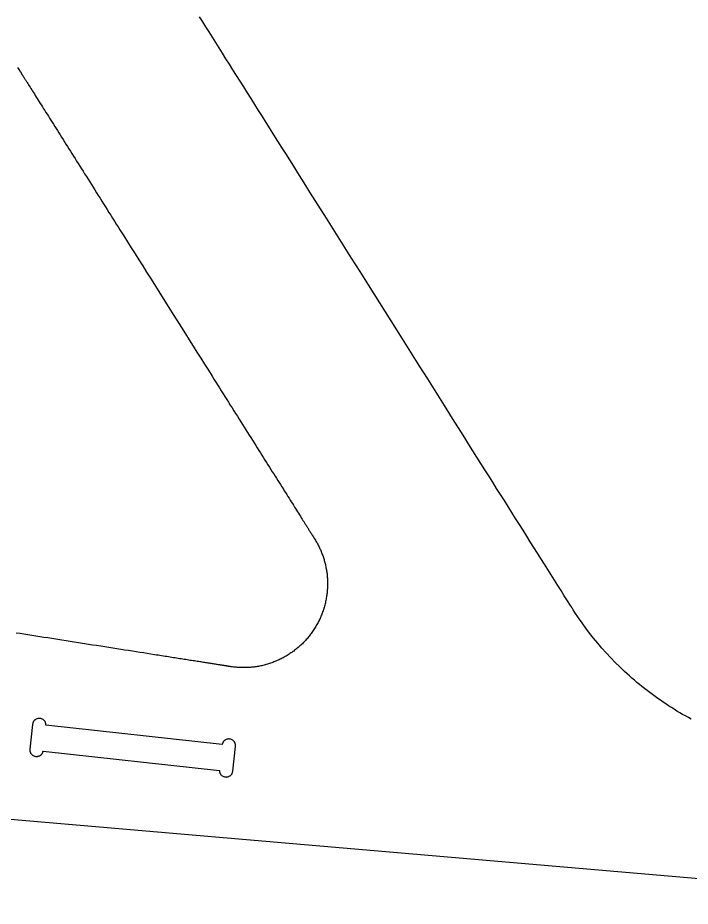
# Model space of a CAD drawing. Extents: x 0.9 to 46.8, y 2.8 to 94.5.
# Drawn here: x 10.94 to 23.56, y 29.5 to 46.19 of the extents above; entities that cross this region are included whole.
import ezdxf

# ---------------------------------------------------------------- set-up
doc = ezdxf.new("R2010")
doc.units = 0
doc.layers.add('LAYER_1', color=7, linetype='CONTINUOUS')

msp = doc.modelspace()

# ---------------------------------------------------------------- linework, layer by layer
at = {"layer": 'LAYER_1'}
for points in [[(23.583, 33.014), (23.529, 33.044), (23.475, 33.074), (23.421, 33.104), (23.368, 33.136), (23.315, 33.167), (23.262, 33.2), (23.21, 33.232), (23.158, 33.266), (23.106, 33.3), (23.055, 33.334), (23.004, 33.369), (22.953, 33.405), (22.903, 33.44), (22.853, 33.477), (22.803, 33.514), (22.754, 33.551), (22.706, 33.589), (22.657, 33.628), (22.61, 33.667), (22.562, 33.706), (22.515, 33.746), (22.469, 33.786), (22.423, 33.827), (22.377, 33.868), (22.332, 33.91), (22.243, 33.994), (22.156, 34.081), (22.071, 34.168), (21.988, 34.258), (21.907, 34.348), (21.828, 34.44), (21.751, 34.534), (21.676, 34.628), (21.604, 34.724), (21.533, 34.821), (21.465, 34.918), (21.399, 35.017), (21.367, 35.067), (21.351, 35.092), (21.347, 35.098), (21.345, 35.101), (21.344, 35.103), (21.344, 35.104), (21.343, 35.104), (21.343, 35.104), (21.342, 35.105), (21.339, 35.111), (21.332, 35.123), (21.317, 35.146), (21.259, 35.238), (21.199, 35.333), (21.139, 35.428), (21.078, 35.525), (21.016, 35.623), (20.954, 35.723), (20.89, 35.824), (20.826, 35.926), (20.761, 36.029), (20.696, 36.133), (20.629, 36.238), (20.562, 36.345), (20.494, 36.453), (20.426, 36.561), (20.357, 36.671), (20.287, 36.781), (20.217, 36.893), (20.146, 37.006), (20.075, 37.119), (20.003, 37.233), (19.93, 37.348), (19.857, 37.464), (19.784, 37.581), (19.71, 37.698), (19.636, 37.816), (19.561, 37.935), (19.486, 38.055), (19.41, 38.175), (19.334, 38.296), (19.258, 38.417), (19.104, 38.661), (18.949, 38.907), (18.793, 39.155), (18.636, 39.404), (18.478, 39.654), (18.32, 39.906), (18.161, 40.158), (17.843, 40.664), (17.525, 41.169), (17.366, 41.422), (17.207, 41.673), (17.049, 41.924), (16.892, 42.174), (16.736, 42.422), (16.58, 42.669), (16.426, 42.914), (16.35, 43.035), (16.273, 43.157), (16.198, 43.277), (16.122, 43.397), (16.047, 43.516), (15.972, 43.635), (15.898, 43.753), (15.824, 43.87), (15.751, 43.987), (15.678, 44.102), (15.606, 44.217), (15.534, 44.331), (15.463, 44.444), (15.392, 44.557), (15.322, 44.668), (15.252, 44.778), (15.184, 44.888), (15.115, 44.996), (15.048, 45.103), (14.981, 45.209), (14.915, 45.315), (14.849, 45.418), (14.785, 45.521), (14.721, 45.623), (14.657, 45.723), (14.595, 45.822), (14.533, 45.92), (14.473, 46.017), (14.413, 46.112), (14.354, 46.206)], [(10.937, 45.255), (10.95, 45.236), (10.962, 45.216), (10.965, 45.212), (10.966, 45.21), (10.966, 45.21), (10.966, 45.21), (10.966, 45.21), (10.966, 45.21), (10.967, 45.21), (10.967, 45.209), (10.967, 45.208), (10.968, 45.207), (10.969, 45.206), (10.97, 45.204), (10.971, 45.203), (10.972, 45.2), (10.974, 45.198), (10.975, 45.196), (10.977, 45.193), (10.979, 45.19), (10.981, 45.187), (10.983, 45.183), (10.986, 45.179), (10.988, 45.175), (10.991, 45.171), (10.994, 45.167), (10.997, 45.162), (11, 45.157), (11.003, 45.152), (11.006, 45.147), (11.01, 45.141), (11.014, 45.135), (11.017, 45.129), (11.021, 45.123), (11.025, 45.116), (11.03, 45.109), (11.034, 45.103), (11.039, 45.095), (11.043, 45.088), (11.048, 45.08), (11.053, 45.072), (11.058, 45.064), (11.063, 45.056), (11.069, 45.048), (11.074, 45.039), (11.08, 45.03), (11.085, 45.021), (11.091, 45.011), (11.097, 45.002), (11.104, 44.992), (11.11, 44.982), (11.116, 44.972), (11.129, 44.951), (11.143, 44.929), (11.157, 44.907), (11.172, 44.883), (11.187, 44.859), (11.203, 44.834), (11.219, 44.808), (11.236, 44.782), (11.253, 44.755), (11.271, 44.727), (11.289, 44.698), (11.307, 44.669), (11.326, 44.639), (11.345, 44.608), (11.365, 44.576), (11.386, 44.544), (11.406, 44.511), (11.427, 44.478), (11.449, 44.443), (11.471, 44.409), (11.493, 44.373), (11.516, 44.337), (11.539, 44.3), (11.563, 44.263), (11.587, 44.225), (11.611, 44.186), (11.635, 44.147), (11.661, 44.107), (11.686, 44.067), (11.712, 44.026), (11.738, 43.985), (11.764, 43.943), (11.791, 43.9), (11.818, 43.857), (11.845, 43.814), (11.873, 43.77), (11.901, 43.725), (11.929, 43.68), (11.958, 43.635), (11.987, 43.589), (12.016, 43.542), (12.046, 43.496), (12.076, 43.448), (12.106, 43.4), (12.136, 43.352), (12.167, 43.304), (12.197, 43.255), (12.229, 43.205), (12.26, 43.155), (12.292, 43.105), (12.323, 43.055), (12.355, 43.004), (12.388, 42.953), (12.42, 42.901), (12.453, 42.849), (12.486, 42.797), (12.519, 42.744), (12.552, 42.691), (12.586, 42.638), (12.619, 42.584), (12.653, 42.531), (12.687, 42.477), (12.722, 42.422), (12.756, 42.368), (12.79, 42.313), (12.825, 42.258), (12.86, 42.203), (12.895, 42.147), (12.93, 42.091), (13, 41.979), (13.071, 41.867), (13.143, 41.753), (13.215, 41.639), (13.287, 41.525), (13.359, 41.41), (13.432, 41.294), (13.505, 41.179), (13.577, 41.063), (13.87, 40.598), (14.016, 40.367), (14.088, 40.251), (14.161, 40.136), (14.233, 40.021), (14.305, 39.907), (14.377, 39.793), (14.448, 39.68), (14.519, 39.568), (14.589, 39.456), (14.624, 39.401), (14.659, 39.346), (14.693, 39.291), (14.728, 39.236), (14.762, 39.181), (14.796, 39.127), (14.83, 39.073), (14.864, 39.019), (14.898, 38.966), (14.931, 38.913), (14.965, 38.86), (14.998, 38.807), (15.031, 38.755), (15.063, 38.703), (15.096, 38.651), (15.128, 38.6), (15.16, 38.549), (15.192, 38.499), (15.223, 38.449), (15.255, 38.399), (15.286, 38.35), (15.317, 38.301), (15.347, 38.252), (15.378, 38.204), (15.408, 38.156), (15.437, 38.109), (15.467, 38.062), (15.496, 38.016), (15.525, 37.97), (15.554, 37.924), (15.582, 37.879), (15.61, 37.835), (15.638, 37.791), (15.665, 37.747), (15.692, 37.704), (15.719, 37.662), (15.745, 37.62), (15.771, 37.579), (15.797, 37.538), (15.822, 37.498), (15.847, 37.458), (15.872, 37.419), (15.896, 37.38), (15.92, 37.343), (15.943, 37.305), (15.966, 37.269), (15.989, 37.233), (16.011, 37.197), (16.033, 37.162), (16.055, 37.128), (16.076, 37.095), (16.097, 37.062), (16.117, 37.03), (16.137, 36.998), (16.156, 36.968), (16.175, 36.938), (16.193, 36.908), (16.211, 36.88), (16.229, 36.852), (16.246, 36.825), (16.262, 36.798), (16.279, 36.773), (16.294, 36.748), (16.309, 36.724), (16.324, 36.7), (16.338, 36.678), (16.352, 36.656), (16.365, 36.635), (16.371, 36.625), (16.378, 36.615), (16.384, 36.606), (16.39, 36.596), (16.396, 36.587), (16.401, 36.578), (16.407, 36.569), (16.412, 36.56), (16.418, 36.552), (16.423, 36.543), (16.428, 36.535), (16.433, 36.528), (16.438, 36.52), (16.442, 36.513), (16.447, 36.506), (16.451, 36.499), (16.455, 36.492), (16.459, 36.485), (16.463, 36.479), (16.467, 36.473), (16.471, 36.467), (16.474, 36.462), (16.478, 36.457), (16.481, 36.451), (16.484, 36.447), (16.487, 36.442), (16.49, 36.438), (16.492, 36.433), (16.495, 36.429), (16.497, 36.426), (16.499, 36.422), (16.501, 36.419), (16.503, 36.416), (16.505, 36.413), (16.506, 36.411), (16.508, 36.409), (16.509, 36.407), (16.51, 36.405), (16.511, 36.403), (16.512, 36.402), (16.512, 36.401), (16.513, 36.4), (16.513, 36.4), (16.513, 36.4), (16.514, 36.4), (16.514, 36.399), (16.516, 36.396), (16.518, 36.392), (16.529, 36.375), (16.539, 36.358), (16.549, 36.34), (16.559, 36.323), (16.568, 36.305), (16.578, 36.288), (16.587, 36.27), (16.596, 36.252), (16.604, 36.234), (16.613, 36.216), (16.621, 36.198), (16.629, 36.18), (16.637, 36.161), (16.644, 36.143), (16.651, 36.124), (16.658, 36.106), (16.665, 36.087), (16.672, 36.068), (16.678, 36.05), (16.684, 36.031), (16.69, 36.012), (16.695, 35.993), (16.701, 35.974), (16.706, 35.955), (16.71, 35.935), (16.715, 35.916), (16.719, 35.897), (16.724, 35.877), (16.727, 35.858), (16.731, 35.839), (16.734, 35.819), (16.738, 35.799), (16.74, 35.78), (16.743, 35.76), (16.746, 35.741), (16.748, 35.721), (16.75, 35.701), (16.751, 35.681), (16.753, 35.662), (16.754, 35.642), (16.755, 35.622), (16.755, 35.602), (16.756, 35.582), (16.756, 35.562), (16.756, 35.542), (16.756, 35.523), (16.755, 35.503), (16.754, 35.483), (16.753, 35.463), (16.752, 35.443), (16.75, 35.423), (16.748, 35.403), (16.746, 35.383), (16.744, 35.363), (16.741, 35.343), (16.738, 35.323), (16.738, 35.318), (16.737, 35.316), (16.737, 35.315), (16.737, 35.314), (16.737, 35.313), (16.737, 35.312), (16.733, 35.289), (16.729, 35.267), (16.724, 35.245), (16.72, 35.222), (16.715, 35.2), (16.709, 35.178), (16.704, 35.157), (16.698, 35.135), (16.692, 35.113), (16.685, 35.092), (16.679, 35.071), (16.672, 35.05), (16.664, 35.029), (16.657, 35.008), (16.649, 34.987), (16.641, 34.967), (16.632, 34.946), (16.624, 34.926), (16.615, 34.906), (16.606, 34.886), (16.596, 34.867), (16.587, 34.847), (16.577, 34.828), (16.566, 34.808), (16.556, 34.789), (16.545, 34.771), (16.534, 34.752), (16.523, 34.733), (16.512, 34.715), (16.5, 34.697), (16.488, 34.679), (16.476, 34.661), (16.463, 34.644), (16.451, 34.626), (16.438, 34.609), (16.425, 34.592), (16.412, 34.575), (16.398, 34.558), (16.384, 34.542), (16.371, 34.526), (16.356, 34.51), (16.342, 34.494), (16.327, 34.478), (16.313, 34.463), (16.298, 34.447), (16.283, 34.432), (16.267, 34.418), (16.252, 34.403), (16.236, 34.389), (16.22, 34.374), (16.204, 34.361), (16.188, 34.347), (16.171, 34.333), (16.155, 34.32), (16.138, 34.307), (16.121, 34.294), (16.104, 34.282), (16.086, 34.269), (16.069, 34.257), (16.051, 34.245), (16.033, 34.233), (16.015, 34.222), (15.997, 34.211), (15.979, 34.2), (15.961, 34.189), (15.942, 34.179), (15.923, 34.169), (15.904, 34.159), (15.885, 34.149), (15.866, 34.139), (15.847, 34.13), (15.828, 34.121), (15.808, 34.113), (15.788, 34.104), (15.769, 34.096), (15.749, 34.088), (15.729, 34.08), (15.708, 34.073), (15.688, 34.066), (15.668, 34.059), (15.647, 34.053), (15.627, 34.046), (15.606, 34.04), (15.585, 34.035), (15.564, 34.029), (15.543, 34.024), (15.522, 34.019), (15.501, 34.015), (15.48, 34.01), (15.458, 34.006), (15.437, 34.003), (15.415, 33.999), (15.394, 33.996), (15.372, 33.993), (15.35, 33.991), (15.329, 33.989), (15.307, 33.987), (15.285, 33.985), (15.263, 33.984), (15.241, 33.983), (15.219, 33.982), (15.196, 33.982), (15.174, 33.982), (15.152, 33.982), (15.129, 33.982), (15.107, 33.983), (15.085, 33.984), (15.062, 33.986), (15.039, 33.988), (15.017, 33.99), (14.994, 33.993), (14.972, 33.995), (14.949, 33.999), (14.938, 34), (14.935, 34.001), (14.934, 34.001), (14.934, 34.001), (14.934, 34.001), (14.934, 34.001), (14.934, 34.001), (14.933, 34.001), (14.932, 34.001), (14.93, 34.001), (14.928, 34.002), (14.924, 34.002), (14.921, 34.003), (14.916, 34.004), (14.911, 34.004), (14.905, 34.005), (14.899, 34.006), (14.892, 34.007), (14.884, 34.009), (14.876, 34.01), (14.868, 34.011), (14.858, 34.013), (14.848, 34.014), (14.838, 34.016), (14.827, 34.018), (14.815, 34.02), (14.803, 34.021), (14.79, 34.023), (14.777, 34.026), (14.763, 34.028), (14.748, 34.03), (14.733, 34.032), (14.718, 34.035), (14.702, 34.037), (14.686, 34.04), (14.669, 34.043), (14.651, 34.045), (14.633, 34.048), (14.615, 34.051), (14.596, 34.054), (14.576, 34.057), (14.556, 34.06), (14.536, 34.063), (14.515, 34.067), (14.494, 34.07), (14.472, 34.073), (14.45, 34.077), (14.427, 34.08), (14.404, 34.084), (14.381, 34.088), (14.357, 34.091), (14.333, 34.095), (14.308, 34.099), (14.283, 34.103), (14.257, 34.107), (14.232, 34.111), (14.205, 34.115), (14.179, 34.119), (14.152, 34.124), (14.124, 34.128), (14.097, 34.132), (14.068, 34.137), (14.04, 34.141), (14.011, 34.146), (13.982, 34.15), (13.953, 34.155), (13.923, 34.16), (13.893, 34.164), (13.863, 34.169), (13.832, 34.174), (13.801, 34.179), (13.77, 34.184), (13.738, 34.189), (13.706, 34.194), (13.674, 34.199), (13.642, 34.204), (13.609, 34.209), (13.576, 34.214), (13.543, 34.219), (13.509, 34.224), (13.442, 34.235), (13.373, 34.246), (13.304, 34.257), (13.234, 34.268), (13.163, 34.279), (13.092, 34.29), (13.019, 34.301), (12.946, 34.313), (12.873, 34.324), (12.799, 34.336), (12.724, 34.348), (12.649, 34.359), (12.574, 34.371), (12.498, 34.383), (12.422, 34.395), (12.346, 34.407), (12.193, 34.431), (11.886, 34.479), (11.733, 34.503), (11.58, 34.527), (11.505, 34.539), (11.429, 34.551), (11.354, 34.563), (11.279, 34.575), (11.205, 34.586), (11.131, 34.598), (11.058, 34.609), (10.986, 34.621), (10.914, 34.632)], [(10.439, 31.166), (29.756, 29.501)]]:
    msp.add_lwpolyline(points, dxfattribs=at)
msp.add_lwpolyline([(11.47, 32.902), (11.47, 32.909), (11.469, 32.916), (11.469, 32.923), (11.468, 32.929), (11.467, 32.935), (11.465, 32.942), (11.463, 32.948), (11.461, 32.953), (11.459, 32.959), (11.456, 32.964), (11.453, 32.969), (11.45, 32.974), (11.443, 32.984), (11.435, 32.992), (11.426, 32.999), (11.417, 33.006), (11.407, 33.012), (11.397, 33.017), (11.386, 33.021), (11.375, 33.024), (11.364, 33.026), (11.353, 33.028), (11.341, 33.028), (11.33, 33.027), (11.319, 33.026), (11.308, 33.023), (11.297, 33.02), (11.286, 33.016), (11.276, 33.01), (11.267, 33.004), (11.262, 33), (11.258, 32.996), (11.254, 32.992), (11.25, 32.988), (11.246, 32.983), (11.242, 32.979), (11.239, 32.973), (11.236, 32.968), (11.233, 32.963), (11.23, 32.957), (11.228, 32.951), (11.225, 32.944), (11.224, 32.937), (11.222, 32.931), (11.221, 32.923), (11.22, 32.916), (11.169, 32.454), (11.169, 32.446), (11.169, 32.439), (11.169, 32.432), (11.169, 32.425), (11.17, 32.418), (11.171, 32.412), (11.172, 32.405), (11.174, 32.399), (11.176, 32.393), (11.178, 32.388), (11.181, 32.382), (11.183, 32.377), (11.186, 32.372), (11.19, 32.367), (11.197, 32.358), (11.205, 32.349), (11.213, 32.342), (11.223, 32.335), (11.233, 32.33), (11.243, 32.325), (11.254, 32.321), (11.265, 32.318), (11.276, 32.316), (11.287, 32.315), (11.299, 32.315), (11.31, 32.315), (11.321, 32.317), (11.333, 32.32), (11.343, 32.323), (11.354, 32.328), (11.364, 32.333), (11.373, 32.34), (11.378, 32.344), (11.382, 32.348), (11.386, 32.352), (11.39, 32.356), (11.394, 32.361), (11.397, 32.366), (11.401, 32.371), (11.404, 32.376), (11.407, 32.382), (11.409, 32.388), (11.412, 32.394), (11.414, 32.401), (11.415, 32.407), (11.417, 32.415), (14.727, 32.052), (14.727, 32.045), (14.728, 32.038), (14.728, 32.031), (14.729, 32.025), (14.731, 32.019), (14.732, 32.013), (14.734, 32.007), (14.737, 32.001), (14.739, 31.996), (14.742, 31.99), (14.745, 31.985), (14.748, 31.981), (14.755, 31.972), (14.763, 31.963), (14.772, 31.956), (14.781, 31.949), (14.791, 31.944), (14.801, 31.939), (14.811, 31.935), (14.822, 31.932), (14.834, 31.93), (14.845, 31.929), (14.856, 31.928), (14.868, 31.929), (14.879, 31.931), (14.89, 31.933), (14.901, 31.937), (14.911, 31.941), (14.921, 31.947), (14.93, 31.953), (14.939, 31.96), (14.943, 31.964), (14.947, 31.969), (14.951, 31.973), (14.955, 31.978), (14.958, 31.983), (14.961, 31.988), (14.964, 31.994), (14.967, 32), (14.969, 32.006), (14.971, 32.012), (14.973, 32.019), (14.975, 32.026), (14.976, 32.033), (14.977, 32.04), (15.027, 32.503), (15.028, 32.51), (15.028, 32.518), (15.028, 32.525), (15.028, 32.532), (15.027, 32.538), (15.026, 32.545), (15.024, 32.551), (15.023, 32.557), (15.021, 32.563), (15.019, 32.569), (15.016, 32.575), (15.013, 32.58), (15.01, 32.585), (15.007, 32.59), (15, 32.599), (14.992, 32.607), (14.983, 32.615), (14.973, 32.621), (14.964, 32.627), (14.953, 32.632), (14.942, 32.636), (14.931, 32.638), (14.92, 32.64), (14.908, 32.642), (14.897, 32.642), (14.885, 32.641), (14.874, 32.639), (14.863, 32.636), (14.852, 32.633), (14.842, 32.628), (14.832, 32.622), (14.822, 32.615), (14.818, 32.612), (14.813, 32.608), (14.809, 32.603), (14.805, 32.599), (14.802, 32.594), (14.798, 32.589), (14.795, 32.584), (14.792, 32.578), (14.789, 32.572), (14.787, 32.566), (14.784, 32.56), (14.782, 32.553), (14.781, 32.546), (14.779, 32.539)], close=True, dxfattribs=at)

doc.saveas('drawing.dxf')
